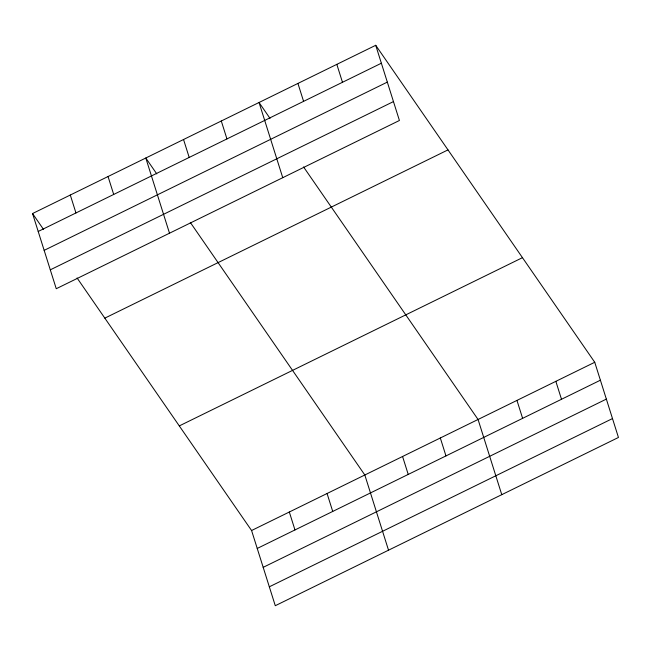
<?xml version="1.0" encoding="UTF-8"?>
<svg xmlns="http://www.w3.org/2000/svg" width="651" height="651" viewBox="0 0 651 651"><rect width="100%" height="100%" fill="white"/><g stroke="black" fill="none" stroke-linecap="round" stroke-linejoin="round"><path stroke-width="0.98" d="M375.717 45.293L399.421 120.484L56.255 288.727L32.55 213.536L375.717 45.293L594.745 362.273L618.45 437.464L275.283 605.707L251.579 530.516L77.07 277.969M38.206 231.463L381.372 63.22M44.162 250.358L387.329 82.116M50.298 269.831L393.464 101.589M104.827 318.136L447.994 149.893M179.294 425.909L522.46 257.666M251.579 530.516L594.745 362.273M257.226 548.451L600.393 380.208M263.183 567.346L606.358 399.104M269.327 586.811L612.493 418.569M270.027 118.392L259.041 102.492L282.746 177.682M303.561 166.933L478.062 419.48L501.775 494.67M156.785 173.915L145.791 158.014L169.504 233.204M190.32 222.447L364.82 474.994L388.525 550.193M32.55 213.536L43.536 229.437M555.848 381.34L561.504 399.275M516.959 400.406L522.615 418.341M336.827 64.359L342.475 82.286M440.32 437.985L445.968 455.912M297.93 83.426L303.586 101.361M402.57 456.489L408.226 474.424M221.291 120.996L226.947 138.932M327.071 493.507L332.726 511.434M183.541 139.509L189.197 157.436M289.321 512.012L294.976 529.938M108.05 176.519L113.697 194.454M70.3 195.023L75.955 212.958"/></g></svg>
